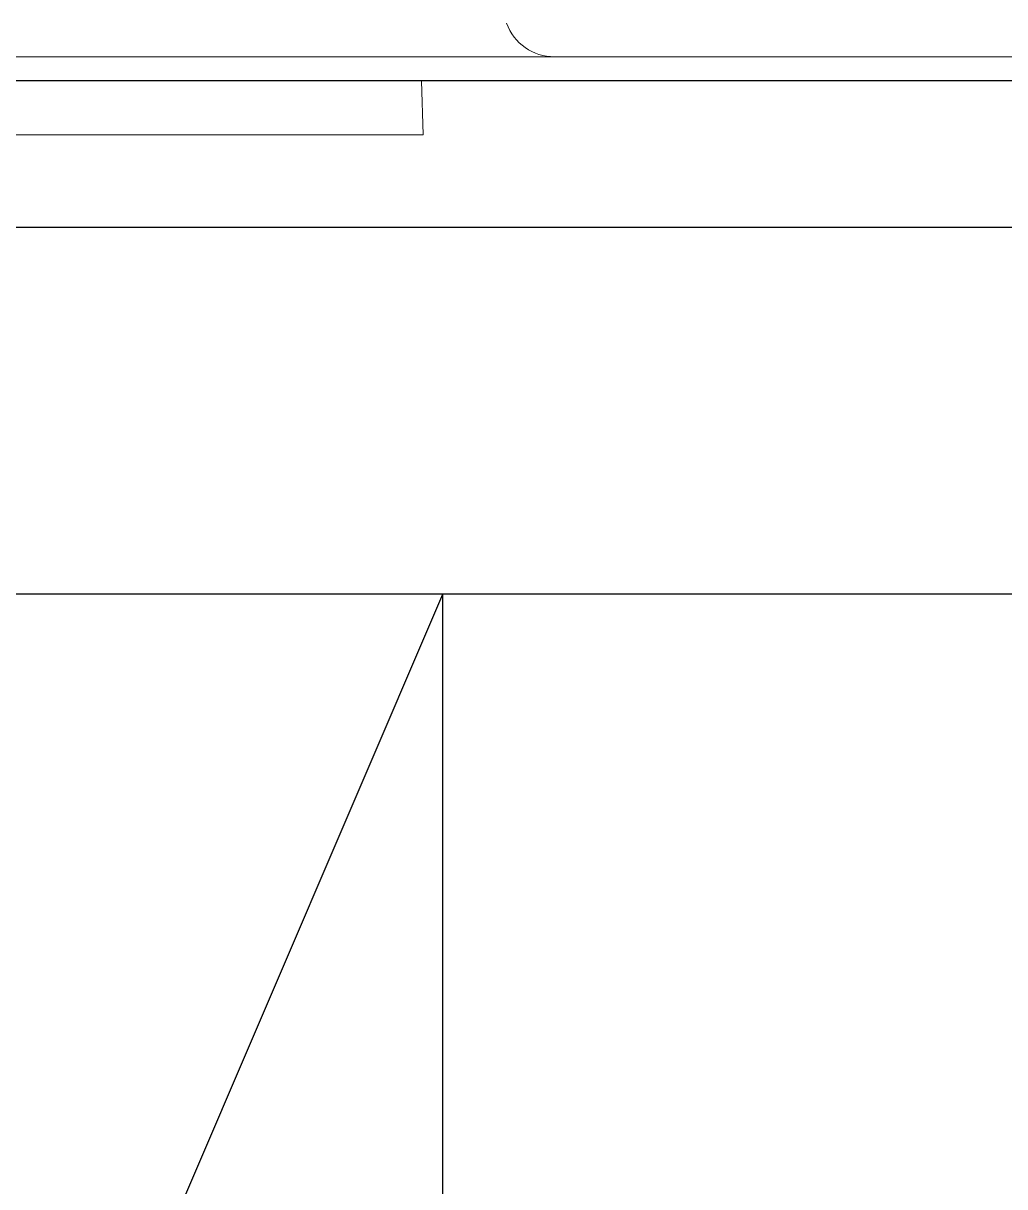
# Model space of a CAD drawing. Header units: inches. Extents: x -456 to 658, y -232 to 0.
# Drawn here: x -47.111 to -45.193, y -34.443 to -32.17 of the extents above; entities that cross this region are included whole.
import ezdxf

# ---------------------------------------------------------------- set-up
doc = ezdxf.new("R2010")
doc.units = ezdxf.units.IN
doc.header["$MEASUREMENT"] = 0

# ---------------------------------------------------------------- blocks, each defined once
blk = doc.blocks.new('*U25')
blk.add_line((0, 0), (1.5, 3.5))
blk.add_lwpolyline([(0, 0), (1.5, 0), (1.5, 3.5), (0, 3.5)], close=True)
blk = doc.blocks.new('ironridge flashfoot front view')
at = {"color": 0, "linetype": 'Continuous', "lineweight": 0}
for p, q in [((7331.098, 2674.0438), (7335.6557, 2674.0438)), ((7335.6557, 2674.0438), (7331.098, 2674.0438)), ((7331.098, 2673.9969), (7335.6557, 2673.9969)), ((7331.098, 2673.9969), (7335.6557, 2673.9969)), ((7331.9986, 2673.9969), (7332.0014, 2673.8913)), ((7330.9648, 2673.8913), (7332.0014, 2673.8913)), ((7332.0014, 2673.8913), (7330.9648, 2673.8913))]:
    blk.add_line(p, q, dxfattribs=at)
at = {"color": 0, "linetype": 'Continuous', "lineweight": 0, "extrusion": (0, 0, -1)}
blk.add_arc((-7332.2583, 2674.1435), 0.0997, 270, 340, dxfattribs=at)

msp = doc.modelspace()

# ---------------------------------------------------------------- linework, layer by layer
for points in [[(0, -32.28212), (-228.1713, -32.28212)], [(0, -32.56878), (-228.1713, -32.56878)], [(0, -33.28543), (-228.1713, -33.28543)]]:
    msp.add_lwpolyline(points)

# ---------------------------------------------------------------- block references
msp.add_blockref('ironridge flashfoot front view', (-7378.33111, -2706.27899))
at = {"xscale": 1.43330475934734, "yscale": 1.43330475934734, "zscale": 1.43330475934734}
msp.add_blockref('*U25', (-48.44126, -38.302), dxfattribs=at)

doc.saveas('drawing.dxf')
